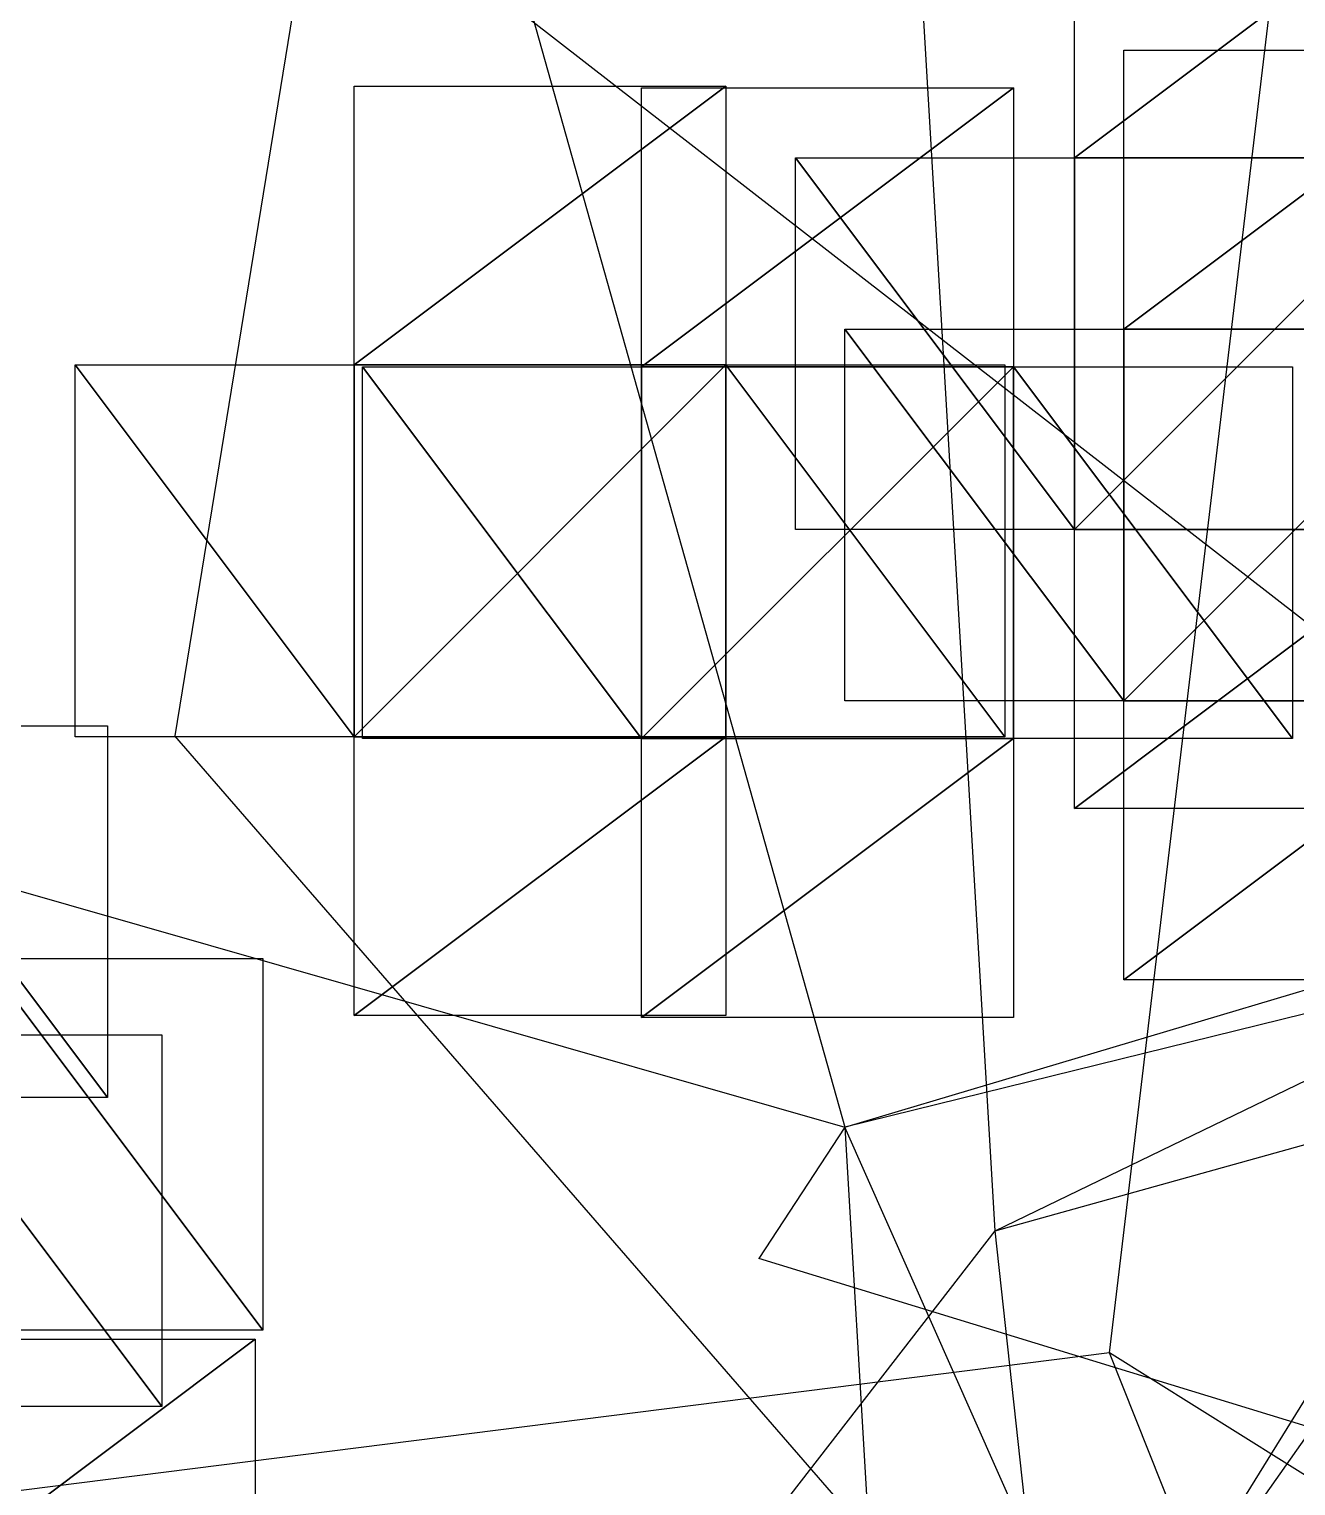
# Model space of a CAD drawing. Header units: metres. Extents: x -204 to 160, y -126 to 162.
# Drawn here: x -51.02 to -30.58, y 1 to 24.51 of the extents above; entities that cross this region are included whole.
import ezdxf

# ---------------------------------------------------------------- set-up
doc = ezdxf.new("R2010")
doc.units = ezdxf.units.M

msp = doc.modelspace()

# ---------------------------------------------------------------- linework, layer by layer
for p, q in [((-45.352707, 33.449066, -280.5566), (-48.666924, 13.106949, -273.61987)), ((-45.352707, 33.449066, -280.5566), (-37.855213, 6.790251, -286.30136)), ((-33.589653, 3.1471195, -258.0002), (-30.190128, 31.638885, -271.24835)), ((-45.795258, 26.892288, -259.76578), (-24.433765, 10.290792, -277.41608)), ((-34.15503, 22.433838, -433.01532), (-34.15503, 26.933838, -433.01532)), ((-34.15503, 22.433838, -433.01532), (-34.15503, 26.933838, -433.01532)), ((-35.43261, 5.1196938, -234.46706), (-36.646553, 25.716965, -229.59908)), ((-33.355682, 19.67035, -433.01532), (-33.355682, 24.17035, -433.01532)), ((-33.355682, 24.17035, -433.01532), (-27.355682, 24.17035, -433.01532)), ((-33.355682, 19.67035, -433.01532), (-33.355682, 24.17035, -433.01532)), ((-33.355682, 24.17035, -433.01532), (-27.355682, 24.17035, -433.01532)), ((-33.355682, 19.67035, -433.01532), (-33.355682, 24.17035, -433.01532)), ((-33.355682, 24.17035, -433.01532), (-27.355682, 24.17035, -433.01532)), ((-45.775482, 19.09079, -433.01532), (-45.775482, 23.59079, -433.01532)), ((-45.775482, 23.59079, -433.01532), (-39.775482, 23.59079, -433.01532)), ((-45.775482, 19.09079, -433.01532), (-45.775482, 23.59079, -433.01532)), ((-45.775482, 23.59079, -433.01532), (-39.775482, 23.59079, -433.01532)), ((-45.775482, 19.09079, -433.01532), (-45.775482, 23.59079, -433.01532)), ((-45.775482, 23.59079, -433.01532), (-39.775482, 23.59079, -433.01532)), ((-45.775482, 19.09079, -433.01532), (-45.775482, 23.59079, -433.01532)), ((-45.775482, 23.59079, -433.01532), (-39.775482, 23.59079, -433.01532)), ((-45.775482, 19.09079, -433.01532), (-45.775482, 23.59079, -433.01532)), ((-45.775482, 23.59079, -433.01532), (-39.775482, 23.59079, -433.01532)), ((-41.138367, 19.062775, -433.01532), (-41.138367, 23.562775, -433.01532)), ((-41.138367, 23.562775, -433.01532), (-35.138367, 23.562775, -433.01532)), ((-41.138367, 19.062775, -433.01532), (-41.138367, 23.562775, -433.01532)), ((-41.138367, 23.562775, -433.01532), (-35.138367, 23.562775, -433.01532)), ((-41.138367, 19.062775, -433.01532), (-41.138367, 23.562775, -433.01532)), ((-41.138367, 23.562775, -433.01532), (-35.138367, 23.562775, -433.01532)), ((-41.138367, 19.062775, -433.01532), (-41.138367, 23.562775, -433.01532)), ((-41.138367, 23.562775, -433.01532), (-35.138367, 23.562775, -433.01532)), ((-41.138367, 19.062775, -433.01532), (-41.138367, 23.562775, -433.01532)), ((-41.138367, 23.562775, -433.01532), (-35.138367, 23.562775, -433.01532)), ((-41.138367, 19.062775, -433.01532), (-41.138367, 23.562775, -433.01532)), ((-41.138367, 23.562775, -433.01532), (-35.138367, 23.562775, -433.01532)), ((-39.775482, 23.59079, -433.01532), (-39.775482, 19.09079, -433.01532)), ((-39.775482, 23.59079, -433.01532), (-39.775482, 19.09079, -433.01532)), ((-39.775482, 23.59079, -433.01532), (-39.775482, 19.09079, -433.01532)), ((-39.775482, 23.59079, -433.01532), (-39.775482, 19.09079, -433.01532)), ((-39.775482, 23.59079, -433.01532), (-39.775482, 19.09079, -433.01532)), ((-35.138367, 23.562775, -433.01532), (-35.138367, 19.062775, -433.01532)), ((-35.138367, 23.562775, -433.01532), (-35.138367, 19.062775, -433.01532)), ((-35.138367, 23.562775, -433.01532), (-35.138367, 19.062775, -433.01532)), ((-35.138367, 23.562775, -433.01532), (-35.138367, 19.062775, -433.01532)), ((-35.138367, 23.562775, -433.01532), (-35.138367, 19.062775, -433.01532)), ((-35.138367, 23.562775, -433.01532), (-35.138367, 19.062775, -433.01532)), ((-38.65503, 16.433838, -433.01532), (-38.65503, 22.433838, -433.01532)), ((-38.65503, 22.433838, -433.01532), (-34.15503, 22.433838, -433.01532)), ((-38.65503, 16.433838, -433.01532), (-38.65503, 22.433838, -433.01532)), ((-38.65503, 22.433838, -433.01532), (-34.15503, 22.433838, -433.01532)), ((-37.855682, 13.670349, -433.01532), (-37.855682, 19.67035, -433.01532)), ((-37.855682, 19.67035, -433.01532), (-33.355682, 19.67035, -433.01532)), ((-37.855682, 13.670349, -433.01532), (-37.855682, 19.67035, -433.01532)), ((-37.855682, 19.67035, -433.01532), (-33.355682, 19.67035, -433.01532)), ((-37.855682, 13.670349, -433.01532), (-37.855682, 19.67035, -433.01532)), ((-37.855682, 19.67035, -433.01532), (-33.355682, 19.67035, -433.01532)), ((-50.275482, 13.09079, -433.01532), (-50.275482, 19.09079, -433.01532)), ((-50.275482, 19.09079, -433.01532), (-45.775482, 19.09079, -433.01532)), ((-50.275482, 13.09079, -433.01532), (-50.275482, 19.09079, -433.01532)), ((-50.275482, 19.09079, -433.01532), (-45.775482, 19.09079, -433.01532)), ((-50.275482, 13.09079, -433.01532), (-50.275482, 19.09079, -433.01532)), ((-50.275482, 19.09079, -433.01532), (-45.775482, 19.09079, -433.01532)), ((-50.275482, 13.09079, -433.01532), (-50.275482, 19.09079, -433.01532)), ((-50.275482, 19.09079, -433.01532), (-45.775482, 19.09079, -433.01532)), ((-50.275482, 13.09079, -433.01532), (-50.275482, 19.09079, -433.01532)), ((-50.275482, 19.09079, -433.01532), (-45.775482, 19.09079, -433.01532)), ((-45.638367, 13.062775, -433.01532), (-45.638367, 19.062775, -433.01532)), ((-45.638367, 19.062775, -433.01532), (-41.138367, 19.062775, -433.01532)), ((-45.638367, 13.062775, -433.01532), (-45.638367, 19.062775, -433.01532)), ((-45.638367, 19.062775, -433.01532), (-41.138367, 19.062775, -433.01532)), ((-45.638367, 13.062775, -433.01532), (-45.638367, 19.062775, -433.01532)), ((-45.638367, 19.062775, -433.01532), (-41.138367, 19.062775, -433.01532)), ((-45.638367, 13.062775, -433.01532), (-45.638367, 19.062775, -433.01532)), ((-45.638367, 19.062775, -433.01532), (-41.138367, 19.062775, -433.01532)), ((-45.638367, 13.062775, -433.01532), (-45.638367, 19.062775, -433.01532)), ((-45.638367, 19.062775, -433.01532), (-41.138367, 19.062775, -433.01532)), ((-45.638367, 13.062775, -433.01532), (-45.638367, 19.062775, -433.01532)), ((-45.638367, 19.062775, -433.01532), (-41.138367, 19.062775, -433.01532)), ((-39.775482, 19.09079, -433.01532), (-35.275482, 19.09079, -433.01532)), ((-39.775482, 19.09079, -433.01532), (-35.275482, 19.09079, -433.01532)), ((-39.775482, 19.09079, -433.01532), (-35.275482, 19.09079, -433.01532)), ((-39.775482, 19.09079, -433.01532), (-35.275482, 19.09079, -433.01532)), ((-39.775482, 19.09079, -433.01532), (-35.275482, 19.09079, -433.01532)), ((-35.275482, 19.09079, -433.01532), (-35.275482, 13.09079, -433.01532)), ((-35.275482, 19.09079, -433.01532), (-35.275482, 13.09079, -433.01532)), ((-35.275482, 19.09079, -433.01532), (-35.275482, 13.09079, -433.01532)), ((-35.275482, 19.09079, -433.01532), (-35.275482, 13.09079, -433.01532)), ((-35.275482, 19.09079, -433.01532), (-35.275482, 13.09079, -433.01532)), ((-35.138367, 19.062775, -433.01532), (-30.638367, 19.062775, -433.01532)), ((-35.138367, 19.062775, -433.01532), (-30.638367, 19.062775, -433.01532)), ((-35.138367, 19.062775, -433.01532), (-30.638367, 19.062775, -433.01532)), ((-35.138367, 19.062775, -433.01532), (-30.638367, 19.062775, -433.01532)), ((-35.138367, 19.062775, -433.01532), (-30.638367, 19.062775, -433.01532)), ((-35.138367, 19.062775, -433.01532), (-30.638367, 19.062775, -433.01532)), ((-30.638367, 19.062775, -433.01532), (-30.638367, 13.062775, -433.01532)), ((-30.638367, 19.062775, -433.01532), (-30.638367, 13.062775, -433.01532)), ((-30.638367, 19.062775, -433.01532), (-30.638367, 13.062775, -433.01532)), ((-30.638367, 19.062775, -433.01532), (-30.638367, 13.062775, -433.01532)), ((-30.638367, 19.062775, -433.01532), (-30.638367, 13.062775, -433.01532)), ((-30.638367, 19.062775, -433.01532), (-30.638367, 13.062775, -433.01532)), ((-34.15503, 16.433838, -433.01532), (-38.65503, 16.433838, -433.01532)), ((-34.15503, 16.433838, -433.01532), (-38.65503, 16.433838, -433.01532)), ((-34.15503, 11.933838, -433.01532), (-34.15503, 16.433838, -433.01532)), ((-34.15503, 11.933838, -433.01532), (-34.15503, 16.433838, -433.01532)), ((-33.355682, 13.670349, -433.01532), (-37.855682, 13.670349, -433.01532)), ((-33.355682, 13.670349, -433.01532), (-37.855682, 13.670349, -433.01532)), ((-33.355682, 13.670349, -433.01532), (-37.855682, 13.670349, -433.01532)), ((-33.355682, 9.170349, -433.01532), (-33.355682, 13.670349, -433.01532)), ((-33.355682, 9.170349, -433.01532), (-33.355682, 13.670349, -433.01532)), ((-33.355682, 9.170349, -433.01532), (-33.355682, 13.670349, -433.01532)), ((-54.253967, 13.269867, -433.01532), (-49.753967, 13.269867, -433.01532)), ((-54.253967, 13.269867, -433.01532), (-49.753967, 13.269867, -433.01532)), ((-54.253967, 13.269867, -433.01532), (-49.753967, 13.269867, -433.01532)), ((-54.253967, 13.269867, -433.01532), (-49.753967, 13.269867, -433.01532)), ((-54.253967, 13.269867, -433.01532), (-49.753967, 13.269867, -433.01532)), ((-54.253967, 13.269867, -433.01532), (-49.753967, 13.269867, -433.01532)), ((-54.253967, 13.269867, -433.01532), (-49.753967, 13.269867, -433.01532)), ((-54.253967, 13.269867, -433.01532), (-49.753967, 13.269867, -433.01532)), ((-49.753967, 13.269867, -433.01532), (-49.753967, 7.269867, -433.01532)), ((-49.753967, 13.269867, -433.01532), (-49.753967, 7.269867, -433.01532)), ((-49.753967, 13.269867, -433.01532), (-49.753967, 7.269867, -433.01532)), ((-49.753967, 13.269867, -433.01532), (-49.753967, 7.269867, -433.01532)), ((-49.753967, 13.269867, -433.01532), (-49.753967, 7.269867, -433.01532)), ((-49.753967, 13.269867, -433.01532), (-49.753967, 7.269867, -433.01532)), ((-49.753967, 13.269867, -433.01532), (-49.753967, 7.269867, -433.01532)), ((-49.753967, 13.269867, -433.01532), (-49.753967, 7.269867, -433.01532)), ((-45.775482, 13.09079, -433.01532), (-50.275482, 13.09079, -433.01532)), ((-45.775482, 13.09079, -433.01532), (-50.275482, 13.09079, -433.01532)), ((-45.775482, 13.09079, -433.01532), (-50.275482, 13.09079, -433.01532)), ((-45.775482, 13.09079, -433.01532), (-50.275482, 13.09079, -433.01532)), ((-45.775482, 13.09079, -433.01532), (-50.275482, 13.09079, -433.01532)), ((-28.103207, -10.590538, -259.50635), (-48.666924, 13.106949, -273.61987)), ((-45.775482, 8.59079, -433.01532), (-45.775482, 13.09079, -433.01532)), ((-45.775482, 8.59079, -433.01532), (-45.775482, 13.09079, -433.01532)), ((-45.775482, 8.59079, -433.01532), (-45.775482, 13.09079, -433.01532)), ((-45.775482, 8.59079, -433.01532), (-45.775482, 13.09079, -433.01532)), ((-45.775482, 8.59079, -433.01532), (-45.775482, 13.09079, -433.01532)), ((-41.138367, 13.062775, -433.01532), (-45.638367, 13.062775, -433.01532)), ((-41.138367, 13.062775, -433.01532), (-45.638367, 13.062775, -433.01532)), ((-41.138367, 13.062775, -433.01532), (-45.638367, 13.062775, -433.01532)), ((-41.138367, 13.062775, -433.01532), (-45.638367, 13.062775, -433.01532)), ((-41.138367, 13.062775, -433.01532), (-45.638367, 13.062775, -433.01532)), ((-41.138367, 13.062775, -433.01532), (-45.638367, 13.062775, -433.01532)), ((-41.138367, 8.562775, -433.01532), (-41.138367, 13.062775, -433.01532)), ((-41.138367, 8.562775, -433.01532), (-41.138367, 13.062775, -433.01532)), ((-41.138367, 8.562775, -433.01532), (-41.138367, 13.062775, -433.01532)), ((-41.138367, 8.562775, -433.01532), (-41.138367, 13.062775, -433.01532)), ((-41.138367, 8.562775, -433.01532), (-41.138367, 13.062775, -433.01532)), ((-41.138367, 8.562775, -433.01532), (-41.138367, 13.062775, -433.01532)), ((-35.275482, 13.09079, -433.01532), (-39.775482, 13.09079, -433.01532)), ((-39.775482, 13.09079, -433.01532), (-39.775482, 8.59079, -433.01532)), ((-35.275482, 13.09079, -433.01532), (-39.775482, 13.09079, -433.01532)), ((-39.775482, 13.09079, -433.01532), (-39.775482, 8.59079, -433.01532)), ((-35.275482, 13.09079, -433.01532), (-39.775482, 13.09079, -433.01532)), ((-39.775482, 13.09079, -433.01532), (-39.775482, 8.59079, -433.01532)), ((-35.275482, 13.09079, -433.01532), (-39.775482, 13.09079, -433.01532)), ((-39.775482, 13.09079, -433.01532), (-39.775482, 8.59079, -433.01532)), ((-35.275482, 13.09079, -433.01532), (-39.775482, 13.09079, -433.01532)), ((-39.775482, 13.09079, -433.01532), (-39.775482, 8.59079, -433.01532)), ((-30.638367, 13.062775, -433.01532), (-35.138367, 13.062775, -433.01532)), ((-35.138367, 13.062775, -433.01532), (-35.138367, 8.562775, -433.01532)), ((-30.638367, 13.062775, -433.01532), (-35.138367, 13.062775, -433.01532)), ((-35.138367, 13.062775, -433.01532), (-35.138367, 8.562775, -433.01532)), ((-30.638367, 13.062775, -433.01532), (-35.138367, 13.062775, -433.01532)), ((-35.138367, 13.062775, -433.01532), (-35.138367, 8.562775, -433.01532)), ((-30.638367, 13.062775, -433.01532), (-35.138367, 13.062775, -433.01532)), ((-35.138367, 13.062775, -433.01532), (-35.138367, 8.562775, -433.01532)), ((-30.638367, 13.062775, -433.01532), (-35.138367, 13.062775, -433.01532)), ((-35.138367, 13.062775, -433.01532), (-35.138367, 8.562775, -433.01532)), ((-30.638367, 13.062775, -433.01532), (-35.138367, 13.062775, -433.01532)), ((-35.138367, 13.062775, -433.01532), (-35.138367, 8.562775, -433.01532)), ((-57.518837, 12.426746, -302.49725), (-37.855213, 6.790251, -286.30136)), ((-28.15503, 11.933838, -433.01532), (-34.15503, 11.933838, -433.01532)), ((-28.15503, 11.933838, -433.01532), (-34.15503, 11.933838, -433.01532)), ((-37.855213, 6.790251, -286.30136), (-21.33928, 11.718836, -304.39865)), ((-35.43261, 5.1196938, -234.46706), (-16.607464, 10.359383, -230.82272)), ((-33.624786, -2.7577734, -289.06366), (-24.433765, 10.290792, -277.41608)), ((-42.393276, -16.930363, -272.7777), (-25.890244, 9.73909, -262.0864)), ((-25.890244, 9.73909, -262.0864), (-37.855213, 6.790251, -286.30136)), ((-35.43261, 5.1196938, -234.46706), (-25.890244, 9.73909, -262.0864)), ((-51.74759, 9.514709, -433.01532), (-47.24759, 9.514709, -433.01532)), ((-51.74759, 9.514709, -433.01532), (-47.24759, 9.514709, -433.01532)), ((-47.24759, 9.514709, -433.01532), (-47.24759, 3.5147095, -433.01532)), ((-47.24759, 9.514709, -433.01532), (-47.24759, 3.5147095, -433.01532)), ((-27.355682, 9.170349, -433.01532), (-33.355682, 9.170349, -433.01532)), ((-27.355682, 9.170349, -433.01532), (-33.355682, 9.170349, -433.01532)), ((-27.355682, 9.170349, -433.01532), (-33.355682, 9.170349, -433.01532)), ((-39.775482, 8.59079, -433.01532), (-45.775482, 8.59079, -433.01532)), ((-39.775482, 8.59079, -433.01532), (-45.775482, 8.59079, -433.01532)), ((-39.775482, 8.59079, -433.01532), (-45.775482, 8.59079, -433.01532)), ((-39.775482, 8.59079, -433.01532), (-45.775482, 8.59079, -433.01532)), ((-39.775482, 8.59079, -433.01532), (-45.775482, 8.59079, -433.01532)), ((-35.138367, 8.562775, -433.01532), (-41.138367, 8.562775, -433.01532)), ((-35.138367, 8.562775, -433.01532), (-41.138367, 8.562775, -433.01532)), ((-35.138367, 8.562775, -433.01532), (-41.138367, 8.562775, -433.01532)), ((-35.138367, 8.562775, -433.01532), (-41.138367, 8.562775, -433.01532)), ((-35.138367, 8.562775, -433.01532), (-41.138367, 8.562775, -433.01532)), ((-35.138367, 8.562775, -433.01532), (-41.138367, 8.562775, -433.01532)), ((-53.375275, 8.281982, -433.01532), (-48.875275, 8.281982, -433.01532)), ((-53.375275, 8.281982, -433.01532), (-48.875275, 8.281982, -433.01532)), ((-53.375275, 8.281982, -433.01532), (-48.875275, 8.281982, -433.01532)), ((-53.375275, 8.281982, -433.01532), (-48.875275, 8.281982, -433.01532)), ((-48.875275, 8.281982, -433.01532), (-48.875275, 2.2819824, -433.01532)), ((-48.875275, 8.281982, -433.01532), (-48.875275, 2.2819824, -433.01532)), ((-48.875275, 8.281982, -433.01532), (-48.875275, 2.2819824, -433.01532)), ((-48.875275, 8.281982, -433.01532), (-48.875275, 2.2819824, -433.01532)), ((-49.753967, 7.269867, -433.01532), (-54.253967, 7.269867, -433.01532)), ((-49.753967, 7.269867, -433.01532), (-54.253967, 7.269867, -433.01532)), ((-49.753967, 7.269867, -433.01532), (-54.253967, 7.269867, -433.01532)), ((-49.753967, 7.269867, -433.01532), (-54.253967, 7.269867, -433.01532)), ((-49.753967, 7.269867, -433.01532), (-54.253967, 7.269867, -433.01532)), ((-49.753967, 7.269867, -433.01532), (-54.253967, 7.269867, -433.01532)), ((-49.753967, 7.269867, -433.01532), (-54.253967, 7.269867, -433.01532)), ((-49.753967, 7.269867, -433.01532), (-54.253967, 7.269867, -433.01532)), ((-37.855213, 6.790251, -286.30136), (-39.24304, 4.669729, -310.3852)), ((-33.624786, -2.7577734, -289.06366), (-37.855213, 6.790251, -286.30136)), ((-37.855213, 6.790251, -286.30136), (-36.884808, -9.738489, -264.6768)), ((-37.855213, 6.790251, -286.30136), (-36.884808, -9.738489, -264.6768)), ((-57.130173, -22.88387, -221.39754), (-35.43261, 5.1196938, -234.46706)), ((-33.2682, -14.642693, -242.31567), (-35.43261, 5.1196938, -234.46706)), ((-18.863028, -1.5743542, -296.7392), (-39.24304, 4.669729, -310.3852)), ((-53.36969, 3.3688812, -433.01532), (-47.36969, 3.3688812, -433.01532)), ((-53.36969, 3.3688812, -433.01532), (-47.36969, 3.3688812, -433.01532)), ((-53.36969, 3.3688812, -433.01532), (-47.36969, 3.3688812, -433.01532)), ((-47.24759, 3.5147095, -433.01532), (-51.74759, 3.5147095, -433.01532)), ((-47.24759, 3.5147095, -433.01532), (-51.74759, 3.5147095, -433.01532)), ((-47.36969, 3.3688812, -433.01532), (-47.36969, -1.1311188, -433.01532)), ((-47.36969, 3.3688812, -433.01532), (-47.36969, -1.1311188, -433.01532)), ((-47.36969, 3.3688812, -433.01532), (-47.36969, -1.1311188, -433.01532)), ((-33.589653, 3.1471195, -258.0002), (-61.3136, -0.35324383, -254.76593)), ((-28.103207, -10.590538, -259.50635), (-33.589653, 3.1471195, -258.0002)), ((-17.14109, -7.1392493, -253.29237), (-33.589653, 3.1471195, -258.0002)), ((-48.875275, 2.2819824, -433.01532), (-53.375275, 2.2819824, -433.01532)), ((-48.875275, 2.2819824, -433.01532), (-53.375275, 2.2819824, -433.01532)), ((-48.875275, 2.2819824, -433.01532), (-53.375275, 2.2819824, -433.01532)), ((-48.875275, 2.2819824, -433.01532), (-53.375275, 2.2819824, -433.01532))]:
    msp.add_line(p, q)
for points in [[(-34.15503, 22.433838, -433.01532), (-34.15503, 26.933838, -433.01532), (-28.15503, 26.933838, -433.01532), (-28.15493, 26.933937, -433.01523)], [(-34.15503, 22.433838, -433.01532), (-34.15503, 26.933838, -433.01532), (-28.15503, 26.933838, -433.01532), (-28.15493, 26.933937, -433.01523)], [(-34.15503, 22.433838, -433.01532), (-28.15503, 26.933838, -433.01532), (-28.15503, 22.433838, -433.01532), (-28.15493, 22.433937, -433.01523)], [(-34.15503, 22.433838, -433.01532), (-28.15503, 26.933838, -433.01532), (-28.15503, 22.433838, -433.01532), (-28.15493, 22.433937, -433.01523)], [(-33.355682, 19.67035, -433.01532), (-33.355682, 24.17035, -433.01532), (-27.355682, 24.17035, -433.01532), (-27.355583, 24.170448, -433.01523)], [(-33.355682, 19.67035, -433.01532), (-33.355682, 24.17035, -433.01532), (-27.355682, 24.17035, -433.01532), (-27.355583, 24.170448, -433.01523)], [(-33.355682, 19.67035, -433.01532), (-33.355682, 24.17035, -433.01532), (-27.355682, 24.17035, -433.01532), (-27.355583, 24.170448, -433.01523)], [(-33.355682, 19.67035, -433.01532), (-27.355682, 24.17035, -433.01532), (-27.355682, 19.67035, -433.01532), (-27.355583, 19.670448, -433.01523)], [(-33.355682, 19.67035, -433.01532), (-27.355682, 24.17035, -433.01532), (-27.355682, 19.67035, -433.01532), (-27.355583, 19.670448, -433.01523)], [(-33.355682, 19.67035, -433.01532), (-27.355682, 24.17035, -433.01532), (-27.355682, 19.67035, -433.01532), (-27.355583, 19.670448, -433.01523)], [(-45.775482, 19.09079, -433.01532), (-45.775482, 23.59079, -433.01532), (-39.775482, 23.59079, -433.01532), (-39.775383, 23.590889, -433.01523)], [(-45.775482, 19.09079, -433.01532), (-45.775482, 23.59079, -433.01532), (-39.775482, 23.59079, -433.01532), (-39.775383, 23.590889, -433.01523)], [(-45.775482, 19.09079, -433.01532), (-45.775482, 23.59079, -433.01532), (-39.775482, 23.59079, -433.01532), (-39.775383, 23.590889, -433.01523)], [(-45.775482, 19.09079, -433.01532), (-45.775482, 23.59079, -433.01532), (-39.775482, 23.59079, -433.01532), (-39.775383, 23.590889, -433.01523)], [(-45.775482, 19.09079, -433.01532), (-45.775482, 23.59079, -433.01532), (-39.775482, 23.59079, -433.01532), (-39.775383, 23.590889, -433.01523)], [(-45.775482, 19.09079, -433.01532), (-39.775482, 23.59079, -433.01532), (-39.775482, 19.09079, -433.01532), (-39.775383, 19.090889, -433.01523)], [(-45.775482, 19.09079, -433.01532), (-39.775482, 23.59079, -433.01532), (-39.775482, 19.09079, -433.01532), (-39.775383, 19.090889, -433.01523)], [(-45.775482, 19.09079, -433.01532), (-39.775482, 23.59079, -433.01532), (-39.775482, 19.09079, -433.01532), (-39.775383, 19.090889, -433.01523)], [(-45.775482, 19.09079, -433.01532), (-39.775482, 23.59079, -433.01532), (-39.775482, 19.09079, -433.01532), (-39.775383, 19.090889, -433.01523)], [(-45.775482, 19.09079, -433.01532), (-39.775482, 23.59079, -433.01532), (-39.775482, 19.09079, -433.01532), (-39.775383, 19.090889, -433.01523)], [(-41.138367, 19.062775, -433.01532), (-41.138367, 23.562775, -433.01532), (-35.138367, 23.562775, -433.01532), (-35.138268, 23.562874, -433.01523)], [(-41.138367, 19.062775, -433.01532), (-41.138367, 23.562775, -433.01532), (-35.138367, 23.562775, -433.01532), (-35.138268, 23.562874, -433.01523)], [(-41.138367, 19.062775, -433.01532), (-41.138367, 23.562775, -433.01532), (-35.138367, 23.562775, -433.01532), (-35.138268, 23.562874, -433.01523)], [(-41.138367, 19.062775, -433.01532), (-41.138367, 23.562775, -433.01532), (-35.138367, 23.562775, -433.01532), (-35.138268, 23.562874, -433.01523)], [(-41.138367, 19.062775, -433.01532), (-41.138367, 23.562775, -433.01532), (-35.138367, 23.562775, -433.01532), (-35.138268, 23.562874, -433.01523)], [(-41.138367, 19.062775, -433.01532), (-41.138367, 23.562775, -433.01532), (-35.138367, 23.562775, -433.01532), (-35.138268, 23.562874, -433.01523)], [(-41.138367, 19.062775, -433.01532), (-35.138367, 23.562775, -433.01532), (-35.138367, 19.062775, -433.01532), (-35.138268, 19.062874, -433.01523)], [(-41.138367, 19.062775, -433.01532), (-35.138367, 23.562775, -433.01532), (-35.138367, 19.062775, -433.01532), (-35.138268, 19.062874, -433.01523)], [(-41.138367, 19.062775, -433.01532), (-35.138367, 23.562775, -433.01532), (-35.138367, 19.062775, -433.01532), (-35.138268, 19.062874, -433.01523)], [(-41.138367, 19.062775, -433.01532), (-35.138367, 23.562775, -433.01532), (-35.138367, 19.062775, -433.01532), (-35.138268, 19.062874, -433.01523)], [(-41.138367, 19.062775, -433.01532), (-35.138367, 23.562775, -433.01532), (-35.138367, 19.062775, -433.01532), (-35.138268, 19.062874, -433.01523)], [(-41.138367, 19.062775, -433.01532), (-35.138367, 23.562775, -433.01532), (-35.138367, 19.062775, -433.01532), (-35.138268, 19.062874, -433.01523)], [(-34.15503, 16.433838, -433.01532), (-38.65503, 16.433838, -433.01532), (-38.65503, 22.433838, -433.01532), (-38.65493, 22.433937, -433.01523)], [(-34.15503, 16.433838, -433.01532), (-38.65503, 22.433838, -433.01532), (-34.15503, 22.433838, -433.01532), (-34.15493, 22.433937, -433.01523)], [(-34.15503, 16.433838, -433.01532), (-38.65503, 16.433838, -433.01532), (-38.65503, 22.433838, -433.01532), (-38.65493, 22.433937, -433.01523)], [(-34.15503, 16.433838, -433.01532), (-38.65503, 22.433838, -433.01532), (-34.15503, 22.433838, -433.01532), (-34.15493, 22.433937, -433.01523)], [(-34.15503, 16.433838, -433.01532), (-34.15503, 22.433838, -433.01532), (-28.15503, 22.433838, -433.01532), (-28.15493, 22.433937, -433.01523)], [(-34.15503, 16.433838, -433.01532), (-34.15503, 22.433838, -433.01532), (-28.15503, 22.433838, -433.01532), (-28.15493, 22.433937, -433.01523)], [(-28.15503, 22.433838, -433.01532), (-28.15503, 16.433838, -433.01532), (-34.15503, 16.433838, -433.01532), (-34.15493, 16.433937, -433.01523)], [(-28.15503, 22.433838, -433.01532), (-28.15503, 16.433838, -433.01532), (-34.15503, 16.433838, -433.01532), (-34.15493, 16.433937, -433.01523)], [(-33.355682, 13.670349, -433.01532), (-37.855682, 13.670349, -433.01532), (-37.855682, 19.67035, -433.01532), (-37.855583, 19.670448, -433.01523)], [(-33.355682, 13.670349, -433.01532), (-37.855682, 19.67035, -433.01532), (-33.355682, 19.67035, -433.01532), (-33.355583, 19.670448, -433.01523)], [(-33.355682, 13.670349, -433.01532), (-37.855682, 13.670349, -433.01532), (-37.855682, 19.67035, -433.01532), (-37.855583, 19.670448, -433.01523)], [(-33.355682, 13.670349, -433.01532), (-37.855682, 19.67035, -433.01532), (-33.355682, 19.67035, -433.01532), (-33.355583, 19.670448, -433.01523)], [(-33.355682, 13.670349, -433.01532), (-37.855682, 13.670349, -433.01532), (-37.855682, 19.67035, -433.01532), (-37.855583, 19.670448, -433.01523)], [(-33.355682, 13.670349, -433.01532), (-37.855682, 19.67035, -433.01532), (-33.355682, 19.67035, -433.01532), (-33.355583, 19.670448, -433.01523)], [(-33.355682, 13.670349, -433.01532), (-33.355682, 19.67035, -433.01532), (-27.355682, 19.67035, -433.01532), (-27.355583, 19.670448, -433.01523)], [(-33.355682, 13.670349, -433.01532), (-33.355682, 19.67035, -433.01532), (-27.355682, 19.67035, -433.01532), (-27.355583, 19.670448, -433.01523)], [(-33.355682, 13.670349, -433.01532), (-33.355682, 19.67035, -433.01532), (-27.355682, 19.67035, -433.01532), (-27.355583, 19.670448, -433.01523)], [(-27.355682, 19.67035, -433.01532), (-27.355682, 13.670349, -433.01532), (-33.355682, 13.670349, -433.01532), (-33.355583, 13.670449, -433.01523)], [(-27.355682, 19.67035, -433.01532), (-27.355682, 13.670349, -433.01532), (-33.355682, 13.670349, -433.01532), (-33.355583, 13.670449, -433.01523)], [(-27.355682, 19.67035, -433.01532), (-27.355682, 13.670349, -433.01532), (-33.355682, 13.670349, -433.01532), (-33.355583, 13.670449, -433.01523)], [(-45.775482, 13.09079, -433.01532), (-50.275482, 13.09079, -433.01532), (-50.275482, 19.09079, -433.01532), (-50.275383, 19.090889, -433.01523)], [(-45.775482, 13.09079, -433.01532), (-50.275482, 19.09079, -433.01532), (-45.775482, 19.09079, -433.01532), (-45.775383, 19.090889, -433.01523)], [(-45.775482, 13.09079, -433.01532), (-50.275482, 13.09079, -433.01532), (-50.275482, 19.09079, -433.01532), (-50.275383, 19.090889, -433.01523)], [(-45.775482, 13.09079, -433.01532), (-50.275482, 19.09079, -433.01532), (-45.775482, 19.09079, -433.01532), (-45.775383, 19.090889, -433.01523)], [(-45.775482, 13.09079, -433.01532), (-50.275482, 13.09079, -433.01532), (-50.275482, 19.09079, -433.01532), (-50.275383, 19.090889, -433.01523)], [(-45.775482, 13.09079, -433.01532), (-50.275482, 19.09079, -433.01532), (-45.775482, 19.09079, -433.01532), (-45.775383, 19.090889, -433.01523)], [(-45.775482, 13.09079, -433.01532), (-50.275482, 13.09079, -433.01532), (-50.275482, 19.09079, -433.01532), (-50.275383, 19.090889, -433.01523)], [(-45.775482, 13.09079, -433.01532), (-50.275482, 19.09079, -433.01532), (-45.775482, 19.09079, -433.01532), (-45.775383, 19.090889, -433.01523)], [(-45.775482, 13.09079, -433.01532), (-50.275482, 13.09079, -433.01532), (-50.275482, 19.09079, -433.01532), (-50.275383, 19.090889, -433.01523)], [(-45.775482, 13.09079, -433.01532), (-50.275482, 19.09079, -433.01532), (-45.775482, 19.09079, -433.01532), (-45.775383, 19.090889, -433.01523)], [(-45.775482, 13.09079, -433.01532), (-45.775482, 19.09079, -433.01532), (-39.775482, 19.09079, -433.01532), (-39.775383, 19.090889, -433.01523)], [(-45.775482, 13.09079, -433.01532), (-45.775482, 19.09079, -433.01532), (-39.775482, 19.09079, -433.01532), (-39.775383, 19.090889, -433.01523)], [(-45.775482, 13.09079, -433.01532), (-45.775482, 19.09079, -433.01532), (-39.775482, 19.09079, -433.01532), (-39.775383, 19.090889, -433.01523)], [(-45.775482, 13.09079, -433.01532), (-45.775482, 19.09079, -433.01532), (-39.775482, 19.09079, -433.01532), (-39.775383, 19.090889, -433.01523)], [(-45.775482, 13.09079, -433.01532), (-45.775482, 19.09079, -433.01532), (-39.775482, 19.09079, -433.01532), (-39.775383, 19.090889, -433.01523)], [(-39.775482, 19.09079, -433.01532), (-39.775482, 13.09079, -433.01532), (-45.775482, 13.09079, -433.01532), (-45.775383, 13.09089, -433.01523)], [(-39.775482, 19.09079, -433.01532), (-39.775482, 13.09079, -433.01532), (-45.775482, 13.09079, -433.01532), (-45.775383, 13.09089, -433.01523)], [(-39.775482, 19.09079, -433.01532), (-39.775482, 13.09079, -433.01532), (-45.775482, 13.09079, -433.01532), (-45.775383, 13.09089, -433.01523)], [(-39.775482, 19.09079, -433.01532), (-39.775482, 13.09079, -433.01532), (-45.775482, 13.09079, -433.01532), (-45.775383, 13.09089, -433.01523)], [(-39.775482, 19.09079, -433.01532), (-39.775482, 13.09079, -433.01532), (-45.775482, 13.09079, -433.01532), (-45.775383, 13.09089, -433.01523)], [(-41.138367, 13.062775, -433.01532), (-45.638367, 13.062775, -433.01532), (-45.638367, 19.062775, -433.01532), (-45.638268, 19.062874, -433.01523)], [(-41.138367, 13.062775, -433.01532), (-45.638367, 19.062775, -433.01532), (-41.138367, 19.062775, -433.01532), (-41.138268, 19.062874, -433.01523)], [(-41.138367, 13.062775, -433.01532), (-45.638367, 13.062775, -433.01532), (-45.638367, 19.062775, -433.01532), (-45.638268, 19.062874, -433.01523)], [(-41.138367, 13.062775, -433.01532), (-45.638367, 19.062775, -433.01532), (-41.138367, 19.062775, -433.01532), (-41.138268, 19.062874, -433.01523)], [(-41.138367, 13.062775, -433.01532), (-45.638367, 13.062775, -433.01532), (-45.638367, 19.062775, -433.01532), (-45.638268, 19.062874, -433.01523)], [(-41.138367, 13.062775, -433.01532), (-45.638367, 19.062775, -433.01532), (-41.138367, 19.062775, -433.01532), (-41.138268, 19.062874, -433.01523)], [(-41.138367, 13.062775, -433.01532), (-45.638367, 13.062775, -433.01532), (-45.638367, 19.062775, -433.01532), (-45.638268, 19.062874, -433.01523)], [(-41.138367, 13.062775, -433.01532), (-45.638367, 19.062775, -433.01532), (-41.138367, 19.062775, -433.01532), (-41.138268, 19.062874, -433.01523)], [(-41.138367, 13.062775, -433.01532), (-45.638367, 13.062775, -433.01532), (-45.638367, 19.062775, -433.01532), (-45.638268, 19.062874, -433.01523)], [(-41.138367, 13.062775, -433.01532), (-45.638367, 19.062775, -433.01532), (-41.138367, 19.062775, -433.01532), (-41.138268, 19.062874, -433.01523)], [(-41.138367, 13.062775, -433.01532), (-45.638367, 13.062775, -433.01532), (-45.638367, 19.062775, -433.01532), (-45.638268, 19.062874, -433.01523)], [(-41.138367, 13.062775, -433.01532), (-45.638367, 19.062775, -433.01532), (-41.138367, 19.062775, -433.01532), (-41.138268, 19.062874, -433.01523)], [(-41.138367, 13.062775, -433.01532), (-41.138367, 19.062775, -433.01532), (-35.138367, 19.062775, -433.01532), (-35.138268, 19.062874, -433.01523)], [(-41.138367, 13.062775, -433.01532), (-41.138367, 19.062775, -433.01532), (-35.138367, 19.062775, -433.01532), (-35.138268, 19.062874, -433.01523)], [(-41.138367, 13.062775, -433.01532), (-41.138367, 19.062775, -433.01532), (-35.138367, 19.062775, -433.01532), (-35.138268, 19.062874, -433.01523)], [(-41.138367, 13.062775, -433.01532), (-41.138367, 19.062775, -433.01532), (-35.138367, 19.062775, -433.01532), (-35.138268, 19.062874, -433.01523)], [(-41.138367, 13.062775, -433.01532), (-41.138367, 19.062775, -433.01532), (-35.138367, 19.062775, -433.01532), (-35.138268, 19.062874, -433.01523)], [(-41.138367, 13.062775, -433.01532), (-41.138367, 19.062775, -433.01532), (-35.138367, 19.062775, -433.01532), (-35.138268, 19.062874, -433.01523)], [(-35.138367, 19.062775, -433.01532), (-35.138367, 13.062775, -433.01532), (-41.138367, 13.062775, -433.01532), (-41.138268, 13.062875, -433.01523)], [(-35.138367, 19.062775, -433.01532), (-35.138367, 13.062775, -433.01532), (-41.138367, 13.062775, -433.01532), (-41.138268, 13.062875, -433.01523)], [(-35.138367, 19.062775, -433.01532), (-35.138367, 13.062775, -433.01532), (-41.138367, 13.062775, -433.01532), (-41.138268, 13.062875, -433.01523)], [(-35.138367, 19.062775, -433.01532), (-35.138367, 13.062775, -433.01532), (-41.138367, 13.062775, -433.01532), (-41.138268, 13.062875, -433.01523)], [(-35.138367, 19.062775, -433.01532), (-35.138367, 13.062775, -433.01532), (-41.138367, 13.062775, -433.01532), (-41.138268, 13.062875, -433.01523)], [(-35.138367, 19.062775, -433.01532), (-35.138367, 13.062775, -433.01532), (-41.138367, 13.062775, -433.01532), (-41.138268, 13.062875, -433.01523)], [(-39.775482, 19.09079, -433.01532), (-35.275482, 19.09079, -433.01532), (-35.275482, 13.09079, -433.01532), (-35.275383, 13.09089, -433.01523)], [(-39.775482, 19.09079, -433.01532), (-35.275482, 13.09079, -433.01532), (-39.775482, 13.09079, -433.01532), (-39.775383, 13.09089, -433.01523)], [(-39.775482, 19.09079, -433.01532), (-35.275482, 19.09079, -433.01532), (-35.275482, 13.09079, -433.01532), (-35.275383, 13.09089, -433.01523)], [(-39.775482, 19.09079, -433.01532), (-35.275482, 13.09079, -433.01532), (-39.775482, 13.09079, -433.01532), (-39.775383, 13.09089, -433.01523)], [(-39.775482, 19.09079, -433.01532), (-35.275482, 19.09079, -433.01532), (-35.275482, 13.09079, -433.01532), (-35.275383, 13.09089, -433.01523)], [(-39.775482, 19.09079, -433.01532), (-35.275482, 13.09079, -433.01532), (-39.775482, 13.09079, -433.01532), (-39.775383, 13.09089, -433.01523)], [(-39.775482, 19.09079, -433.01532), (-35.275482, 19.09079, -433.01532), (-35.275482, 13.09079, -433.01532), (-35.275383, 13.09089, -433.01523)], [(-39.775482, 19.09079, -433.01532), (-35.275482, 13.09079, -433.01532), (-39.775482, 13.09079, -433.01532), (-39.775383, 13.09089, -433.01523)], [(-39.775482, 19.09079, -433.01532), (-35.275482, 19.09079, -433.01532), (-35.275482, 13.09079, -433.01532), (-35.275383, 13.09089, -433.01523)], [(-39.775482, 19.09079, -433.01532), (-35.275482, 13.09079, -433.01532), (-39.775482, 13.09079, -433.01532), (-39.775383, 13.09089, -433.01523)], [(-35.138367, 19.062775, -433.01532), (-30.638367, 19.062775, -433.01532), (-30.638367, 13.062775, -433.01532), (-30.638268, 13.062875, -433.01523)], [(-35.138367, 19.062775, -433.01532), (-30.638367, 13.062775, -433.01532), (-35.138367, 13.062775, -433.01532), (-35.138268, 13.062875, -433.01523)], [(-35.138367, 19.062775, -433.01532), (-30.638367, 19.062775, -433.01532), (-30.638367, 13.062775, -433.01532), (-30.638268, 13.062875, -433.01523)], [(-35.138367, 19.062775, -433.01532), (-30.638367, 13.062775, -433.01532), (-35.138367, 13.062775, -433.01532), (-35.138268, 13.062875, -433.01523)], [(-35.138367, 19.062775, -433.01532), (-30.638367, 19.062775, -433.01532), (-30.638367, 13.062775, -433.01532), (-30.638268, 13.062875, -433.01523)], [(-35.138367, 19.062775, -433.01532), (-30.638367, 13.062775, -433.01532), (-35.138367, 13.062775, -433.01532), (-35.138268, 13.062875, -433.01523)], [(-35.138367, 19.062775, -433.01532), (-30.638367, 19.062775, -433.01532), (-30.638367, 13.062775, -433.01532), (-30.638268, 13.062875, -433.01523)], [(-35.138367, 19.062775, -433.01532), (-30.638367, 13.062775, -433.01532), (-35.138367, 13.062775, -433.01532), (-35.138268, 13.062875, -433.01523)], [(-35.138367, 19.062775, -433.01532), (-30.638367, 19.062775, -433.01532), (-30.638367, 13.062775, -433.01532), (-30.638268, 13.062875, -433.01523)], [(-35.138367, 19.062775, -433.01532), (-30.638367, 13.062775, -433.01532), (-35.138367, 13.062775, -433.01532), (-35.138268, 13.062875, -433.01523)], [(-35.138367, 19.062775, -433.01532), (-30.638367, 19.062775, -433.01532), (-30.638367, 13.062775, -433.01532), (-30.638268, 13.062875, -433.01523)], [(-35.138367, 19.062775, -433.01532), (-30.638367, 13.062775, -433.01532), (-35.138367, 13.062775, -433.01532), (-35.138268, 13.062875, -433.01523)], [(-28.15503, 16.433838, -433.01532), (-34.15503, 11.933838, -433.01532), (-34.15503, 16.433838, -433.01532), (-34.15493, 16.433937, -433.01523)], [(-28.15503, 16.433838, -433.01532), (-34.15503, 11.933838, -433.01532), (-34.15503, 16.433838, -433.01532), (-34.15493, 16.433937, -433.01523)], [(-28.15503, 16.433838, -433.01532), (-28.15503, 11.933838, -433.01532), (-34.15503, 11.933838, -433.01532), (-34.15493, 11.933938, -433.01523)], [(-28.15503, 16.433838, -433.01532), (-28.15503, 11.933838, -433.01532), (-34.15503, 11.933838, -433.01532), (-34.15493, 11.933938, -433.01523)], [(-27.355682, 13.670349, -433.01532), (-33.355682, 9.170349, -433.01532), (-33.355682, 13.670349, -433.01532), (-33.355583, 13.670449, -433.01523)], [(-27.355682, 13.670349, -433.01532), (-33.355682, 9.170349, -433.01532), (-33.355682, 13.670349, -433.01532), (-33.355583, 13.670449, -433.01523)], [(-27.355682, 13.670349, -433.01532), (-33.355682, 9.170349, -433.01532), (-33.355682, 13.670349, -433.01532), (-33.355583, 13.670449, -433.01523)], [(-27.355682, 13.670349, -433.01532), (-27.355682, 9.170349, -433.01532), (-33.355682, 9.170349, -433.01532), (-33.355583, 9.170449, -433.01523)], [(-27.355682, 13.670349, -433.01532), (-27.355682, 9.170349, -433.01532), (-33.355682, 9.170349, -433.01532), (-33.355583, 9.170449, -433.01523)], [(-27.355682, 13.670349, -433.01532), (-27.355682, 9.170349, -433.01532), (-33.355682, 9.170349, -433.01532), (-33.355583, 9.170449, -433.01523)], [(-54.253967, 13.269867, -433.01532), (-49.753967, 13.269867, -433.01532), (-49.753967, 7.269867, -433.01532), (-49.75387, 7.269967, -433.01523)], [(-54.253967, 13.269867, -433.01532), (-49.753967, 7.269867, -433.01532), (-54.253967, 7.269867, -433.01532), (-54.25387, 7.269967, -433.01523)], [(-54.253967, 13.269867, -433.01532), (-49.753967, 13.269867, -433.01532), (-49.753967, 7.269867, -433.01532), (-49.75387, 7.269967, -433.01523)], [(-54.253967, 13.269867, -433.01532), (-49.753967, 7.269867, -433.01532), (-54.253967, 7.269867, -433.01532), (-54.25387, 7.269967, -433.01523)], [(-54.253967, 13.269867, -433.01532), (-49.753967, 13.269867, -433.01532), (-49.753967, 7.269867, -433.01532), (-49.75387, 7.269967, -433.01523)], [(-54.253967, 13.269867, -433.01532), (-49.753967, 7.269867, -433.01532), (-54.253967, 7.269867, -433.01532), (-54.25387, 7.269967, -433.01523)], [(-54.253967, 13.269867, -433.01532), (-49.753967, 13.269867, -433.01532), (-49.753967, 7.269867, -433.01532), (-49.75387, 7.269967, -433.01523)], [(-54.253967, 13.269867, -433.01532), (-49.753967, 7.269867, -433.01532), (-54.253967, 7.269867, -433.01532), (-54.25387, 7.269967, -433.01523)], [(-54.253967, 13.269867, -433.01532), (-49.753967, 13.269867, -433.01532), (-49.753967, 7.269867, -433.01532), (-49.75387, 7.269967, -433.01523)], [(-54.253967, 13.269867, -433.01532), (-49.753967, 7.269867, -433.01532), (-54.253967, 7.269867, -433.01532), (-54.25387, 7.269967, -433.01523)], [(-54.253967, 13.269867, -433.01532), (-49.753967, 13.269867, -433.01532), (-49.753967, 7.269867, -433.01532), (-49.75387, 7.269967, -433.01523)], [(-54.253967, 13.269867, -433.01532), (-49.753967, 7.269867, -433.01532), (-54.253967, 7.269867, -433.01532), (-54.25387, 7.269967, -433.01523)], [(-54.253967, 13.269867, -433.01532), (-49.753967, 13.269867, -433.01532), (-49.753967, 7.269867, -433.01532), (-49.75387, 7.269967, -433.01523)], [(-54.253967, 13.269867, -433.01532), (-49.753967, 7.269867, -433.01532), (-54.253967, 7.269867, -433.01532), (-54.25387, 7.269967, -433.01523)], [(-54.253967, 13.269867, -433.01532), (-49.753967, 13.269867, -433.01532), (-49.753967, 7.269867, -433.01532), (-49.75387, 7.269967, -433.01523)], [(-54.253967, 13.269867, -433.01532), (-49.753967, 7.269867, -433.01532), (-54.253967, 7.269867, -433.01532), (-54.25387, 7.269967, -433.01523)], [(-39.775482, 13.09079, -433.01532), (-45.775482, 8.59079, -433.01532), (-45.775482, 13.09079, -433.01532), (-45.775383, 13.09089, -433.01523)], [(-39.775482, 13.09079, -433.01532), (-45.775482, 8.59079, -433.01532), (-45.775482, 13.09079, -433.01532), (-45.775383, 13.09089, -433.01523)], [(-39.775482, 13.09079, -433.01532), (-45.775482, 8.59079, -433.01532), (-45.775482, 13.09079, -433.01532), (-45.775383, 13.09089, -433.01523)], [(-39.775482, 13.09079, -433.01532), (-45.775482, 8.59079, -433.01532), (-45.775482, 13.09079, -433.01532), (-45.775383, 13.09089, -433.01523)], [(-39.775482, 13.09079, -433.01532), (-45.775482, 8.59079, -433.01532), (-45.775482, 13.09079, -433.01532), (-45.775383, 13.09089, -433.01523)], [(-39.775482, 13.09079, -433.01532), (-39.775482, 8.59079, -433.01532), (-45.775482, 8.59079, -433.01532), (-45.775383, 8.59089, -433.01523)], [(-39.775482, 13.09079, -433.01532), (-39.775482, 8.59079, -433.01532), (-45.775482, 8.59079, -433.01532), (-45.775383, 8.59089, -433.01523)], [(-39.775482, 13.09079, -433.01532), (-39.775482, 8.59079, -433.01532), (-45.775482, 8.59079, -433.01532), (-45.775383, 8.59089, -433.01523)], [(-39.775482, 13.09079, -433.01532), (-39.775482, 8.59079, -433.01532), (-45.775482, 8.59079, -433.01532), (-45.775383, 8.59089, -433.01523)], [(-39.775482, 13.09079, -433.01532), (-39.775482, 8.59079, -433.01532), (-45.775482, 8.59079, -433.01532), (-45.775383, 8.59089, -433.01523)], [(-35.138367, 13.062775, -433.01532), (-41.138367, 8.562775, -433.01532), (-41.138367, 13.062775, -433.01532), (-41.138268, 13.062875, -433.01523)], [(-35.138367, 13.062775, -433.01532), (-41.138367, 8.562775, -433.01532), (-41.138367, 13.062775, -433.01532), (-41.138268, 13.062875, -433.01523)], [(-35.138367, 13.062775, -433.01532), (-41.138367, 8.562775, -433.01532), (-41.138367, 13.062775, -433.01532), (-41.138268, 13.062875, -433.01523)], [(-35.138367, 13.062775, -433.01532), (-41.138367, 8.562775, -433.01532), (-41.138367, 13.062775, -433.01532), (-41.138268, 13.062875, -433.01523)], [(-35.138367, 13.062775, -433.01532), (-41.138367, 8.562775, -433.01532), (-41.138367, 13.062775, -433.01532), (-41.138268, 13.062875, -433.01523)], [(-35.138367, 13.062775, -433.01532), (-41.138367, 8.562775, -433.01532), (-41.138367, 13.062775, -433.01532), (-41.138268, 13.062875, -433.01523)], [(-35.138367, 13.062775, -433.01532), (-35.138367, 8.562775, -433.01532), (-41.138367, 8.562775, -433.01532), (-41.138268, 8.562875, -433.01523)], [(-35.138367, 13.062775, -433.01532), (-35.138367, 8.562775, -433.01532), (-41.138367, 8.562775, -433.01532), (-41.138268, 8.562875, -433.01523)], [(-35.138367, 13.062775, -433.01532), (-35.138367, 8.562775, -433.01532), (-41.138367, 8.562775, -433.01532), (-41.138268, 8.562875, -433.01523)], [(-35.138367, 13.062775, -433.01532), (-35.138367, 8.562775, -433.01532), (-41.138367, 8.562775, -433.01532), (-41.138268, 8.562875, -433.01523)], [(-35.138367, 13.062775, -433.01532), (-35.138367, 8.562775, -433.01532), (-41.138367, 8.562775, -433.01532), (-41.138268, 8.562875, -433.01523)], [(-35.138367, 13.062775, -433.01532), (-35.138367, 8.562775, -433.01532), (-41.138367, 8.562775, -433.01532), (-41.138268, 8.562875, -433.01523)], [(-51.74759, 9.514709, -433.01532), (-47.24759, 9.514709, -433.01532), (-47.24759, 3.5147095, -433.01532), (-47.24749, 3.5148094, -433.01523)], [(-51.74759, 9.514709, -433.01532), (-47.24759, 3.5147095, -433.01532), (-51.74759, 3.5147095, -433.01532), (-51.74749, 3.5148094, -433.01523)], [(-51.74759, 9.514709, -433.01532), (-47.24759, 9.514709, -433.01532), (-47.24759, 3.5147095, -433.01532), (-47.24749, 3.5148094, -433.01523)], [(-51.74759, 9.514709, -433.01532), (-47.24759, 3.5147095, -433.01532), (-51.74759, 3.5147095, -433.01532), (-51.74749, 3.5148094, -433.01523)], [(-53.375275, 8.281982, -433.01532), (-48.875275, 8.281982, -433.01532), (-48.875275, 2.2819824, -433.01532), (-48.875175, 2.2820823, -433.01523)], [(-53.375275, 8.281982, -433.01532), (-48.875275, 2.2819824, -433.01532), (-53.375275, 2.2819824, -433.01532), (-53.375175, 2.2820823, -433.01523)], [(-53.375275, 8.281982, -433.01532), (-48.875275, 8.281982, -433.01532), (-48.875275, 2.2819824, -433.01532), (-48.875175, 2.2820823, -433.01523)], [(-53.375275, 8.281982, -433.01532), (-48.875275, 2.2819824, -433.01532), (-53.375275, 2.2819824, -433.01532), (-53.375175, 2.2820823, -433.01523)], [(-53.375275, 8.281982, -433.01532), (-48.875275, 8.281982, -433.01532), (-48.875275, 2.2819824, -433.01532), (-48.875175, 2.2820823, -433.01523)], [(-53.375275, 8.281982, -433.01532), (-48.875275, 2.2819824, -433.01532), (-53.375275, 2.2819824, -433.01532), (-53.375175, 2.2820823, -433.01523)], [(-53.375275, 8.281982, -433.01532), (-48.875275, 8.281982, -433.01532), (-48.875275, 2.2819824, -433.01532), (-48.875175, 2.2820823, -433.01523)], [(-53.375275, 8.281982, -433.01532), (-48.875275, 2.2819824, -433.01532), (-53.375275, 2.2819824, -433.01532), (-53.375175, 2.2820823, -433.01523)], [(-53.36969, -1.1311188, -433.01532), (-53.36969, 3.3688812, -433.01532), (-47.36969, 3.3688812, -433.01532), (-47.36959, 3.3689811, -433.01523)], [(-53.36969, -1.1311188, -433.01532), (-53.36969, 3.3688812, -433.01532), (-47.36969, 3.3688812, -433.01532), (-47.36959, 3.3689811, -433.01523)], [(-53.36969, -1.1311188, -433.01532), (-53.36969, 3.3688812, -433.01532), (-47.36969, 3.3688812, -433.01532), (-47.36959, 3.3689811, -433.01523)], [(-53.36969, -1.1311188, -433.01532), (-47.36969, 3.3688812, -433.01532), (-47.36969, -1.1311188, -433.01532), (-47.36959, -1.1310188, -433.01523)], [(-53.36969, -1.1311188, -433.01532), (-47.36969, 3.3688812, -433.01532), (-47.36969, -1.1311188, -433.01532), (-47.36959, -1.1310188, -433.01523)], [(-53.36969, -1.1311188, -433.01532), (-47.36969, 3.3688812, -433.01532), (-47.36969, -1.1311188, -433.01532), (-47.36959, -1.1310188, -433.01523)]]:
    msp.add_3dface(points)

doc.saveas('drawing.dxf')
